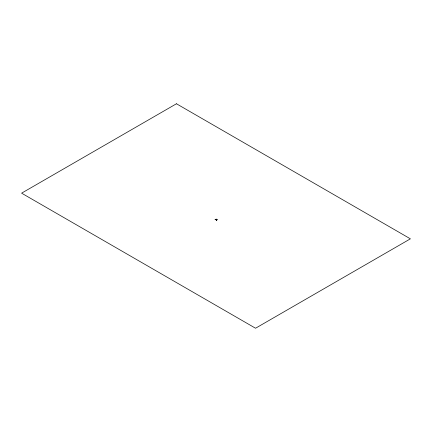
<?xml version="1.0" encoding="UTF-8"?>
<svg xmlns="http://www.w3.org/2000/svg" width="432" height="432" viewBox="0 0 432 432"><rect width="100%" height="100%" fill="white"/><g stroke="black" fill="none" stroke-linecap="round" stroke-linejoin="round"><path stroke-width="0.65" d="M215.125 219.483L215.179 219.51M215.233 219.31L216.292 219.98L216.632 219.758L216.788 220.158L216.432 220.347L217.091 219.542M216.2 219.251L217.037 219.629L216.832 219.991M216.416 220.304L216.373 219.91L215.125 219.251M216.356 219.98L216.745 220.163M216.459 220.25L216.329 219.91M216.146 219.164L217.037 219.677M216.2 219.132L216.2 219.445M176.456 103.766L21.6 193.169L255.544 328.234L410.4 238.831L176.456 103.766"/></g></svg>
